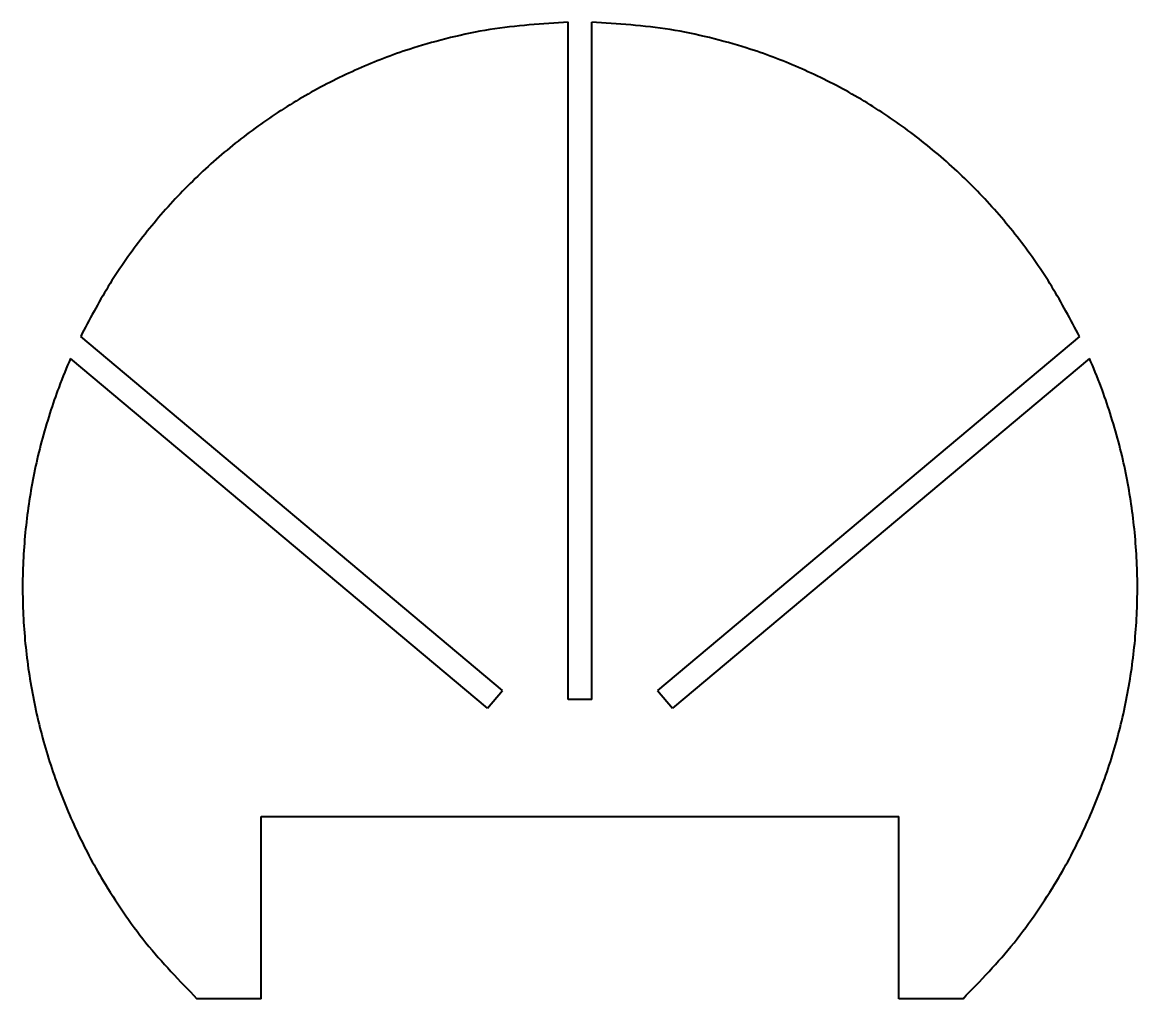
# Model space of a CAD drawing. Header units: inches. Extents: x -2.58 to 2.58, y -1.91 to 2.61.
import ezdxf

# ---------------------------------------------------------------- set-up
doc = ezdxf.new("R2010")
doc.units = ezdxf.units.IN
doc.header["$MEASUREMENT"] = 0
doc.layers.add('Visible', color=7, linetype='Continuous', lineweight=40)

msp = doc.modelspace()

# ---------------------------------------------------------------- linework, layer by layer
at = {"layer": 'Visible'}
for p, q in [((-0.0541, -0.521), (-0.0541, 2.6124)), ((0.0541, -0.521), (0.0541, 2.6124)), ((-0.3589, -0.4795), (-2.311, 1.1585)), ((2.3111, 1.1586), (0.3589, -0.4795)), ((-0.4285, -0.5624), (-2.3581, 1.0567)), ((2.3582, 1.0568), (0.4285, -0.5624)), ((-0.4285, -0.5624), (-0.3589, -0.4795)), ((0.3589, -0.4795), (0.4285, -0.5624)), ((0.0541, -0.521), (-0.0541, -0.521)), ((-1.4764, -1.063), (1.4764, -1.063)), ((-1.4764, -1.9063), (-1.4764, -1.063)), ((1.4764, -1.9063), (1.4764, -1.063)), ((-1.4764, -1.9063), (-1.773, -1.9063)), ((1.7729, -1.9063), (1.4764, -1.9063))]:
    msp.add_line(p, q, dxfattribs=at)
for points, knots in [([(-0.0541, 2.6124), (-0.1744, 2.6053), (-0.4144, 2.5911), (-0.7685, 2.5001), (-1.0098, 2.4083), (-1.2469, 2.2921), (-1.4666, 2.1541), (-1.6743, 1.9927), (-1.8653, 1.8102), (-2.0366, 1.6088), (-2.1885, 1.3919), (-2.2702, 1.2363), (-2.311, 1.1585)], [0, 0, 0, 0, 0.113918, 0.227418, 0.323384, 0.419477, 0.515693, 0.612337, 0.709247, 0.806212, 0.903178, 1, 1, 1, 1]), ([(2.3111, 1.1586), (2.2702, 1.2363), (2.1885, 1.3919), (2.0367, 1.6088), (1.8654, 1.8101), (1.6744, 1.9926), (1.4667, 2.1541), (1.2471, 2.2921), (1.0099, 2.4083), (0.7686, 2.5001), (0.4144, 2.5911), (0.1744, 2.6053), (0.0541, 2.6124)], [0, 0, 0, 0, 0.096815, 0.193778, 0.290738, 0.387647, 0.484293, 0.580504, 0.676596, 0.772564, 0.886073, 1, 1, 1, 1]), ([(-2.3581, 1.0567), (-2.3757, 1.0155), (-2.4169, 0.9189), (-2.4983, 0.6676), (-2.5503, 0.416), (-2.5797, 0.1515), (-2.5819, -0.1143), (-2.5578, -0.3782), (-2.5076, -0.6376), (-2.4332, -0.8881), (-2.3318, -1.1341), (-2.2104, -1.365), (-2.0148, -1.6569), (-1.8537, -1.8231), (-1.773, -1.9063)], [0, 0, 0, 0, 0.061811, 0.144617, 0.227633, 0.310755, 0.394171, 0.477405, 0.560452, 0.643233, 0.726038, 0.808751, 0.904233, 1, 1, 1, 1]), ([(1.7729, -1.9063), (1.8536, -1.8231), (2.0147, -1.6569), (2.2104, -1.365), (2.3317, -1.1341), (2.4332, -0.8881), (2.5076, -0.6376), (2.5578, -0.3782), (2.5819, -0.1143), (2.5797, 0.1515), (2.5503, 0.416), (2.4984, 0.6676), (2.4169, 0.9189), (2.3758, 1.0155), (2.3582, 1.0568)], [0, 0, 0, 0, 0.095766, 0.19125, 0.27396, 0.356765, 0.439548, 0.522591, 0.605824, 0.689242, 0.772361, 0.855376, 0.938183, 1, 1, 1, 1])]:
    msp.add_open_spline(points, degree=3, knots=knots, dxfattribs=at)

doc.saveas('drawing.dxf')
